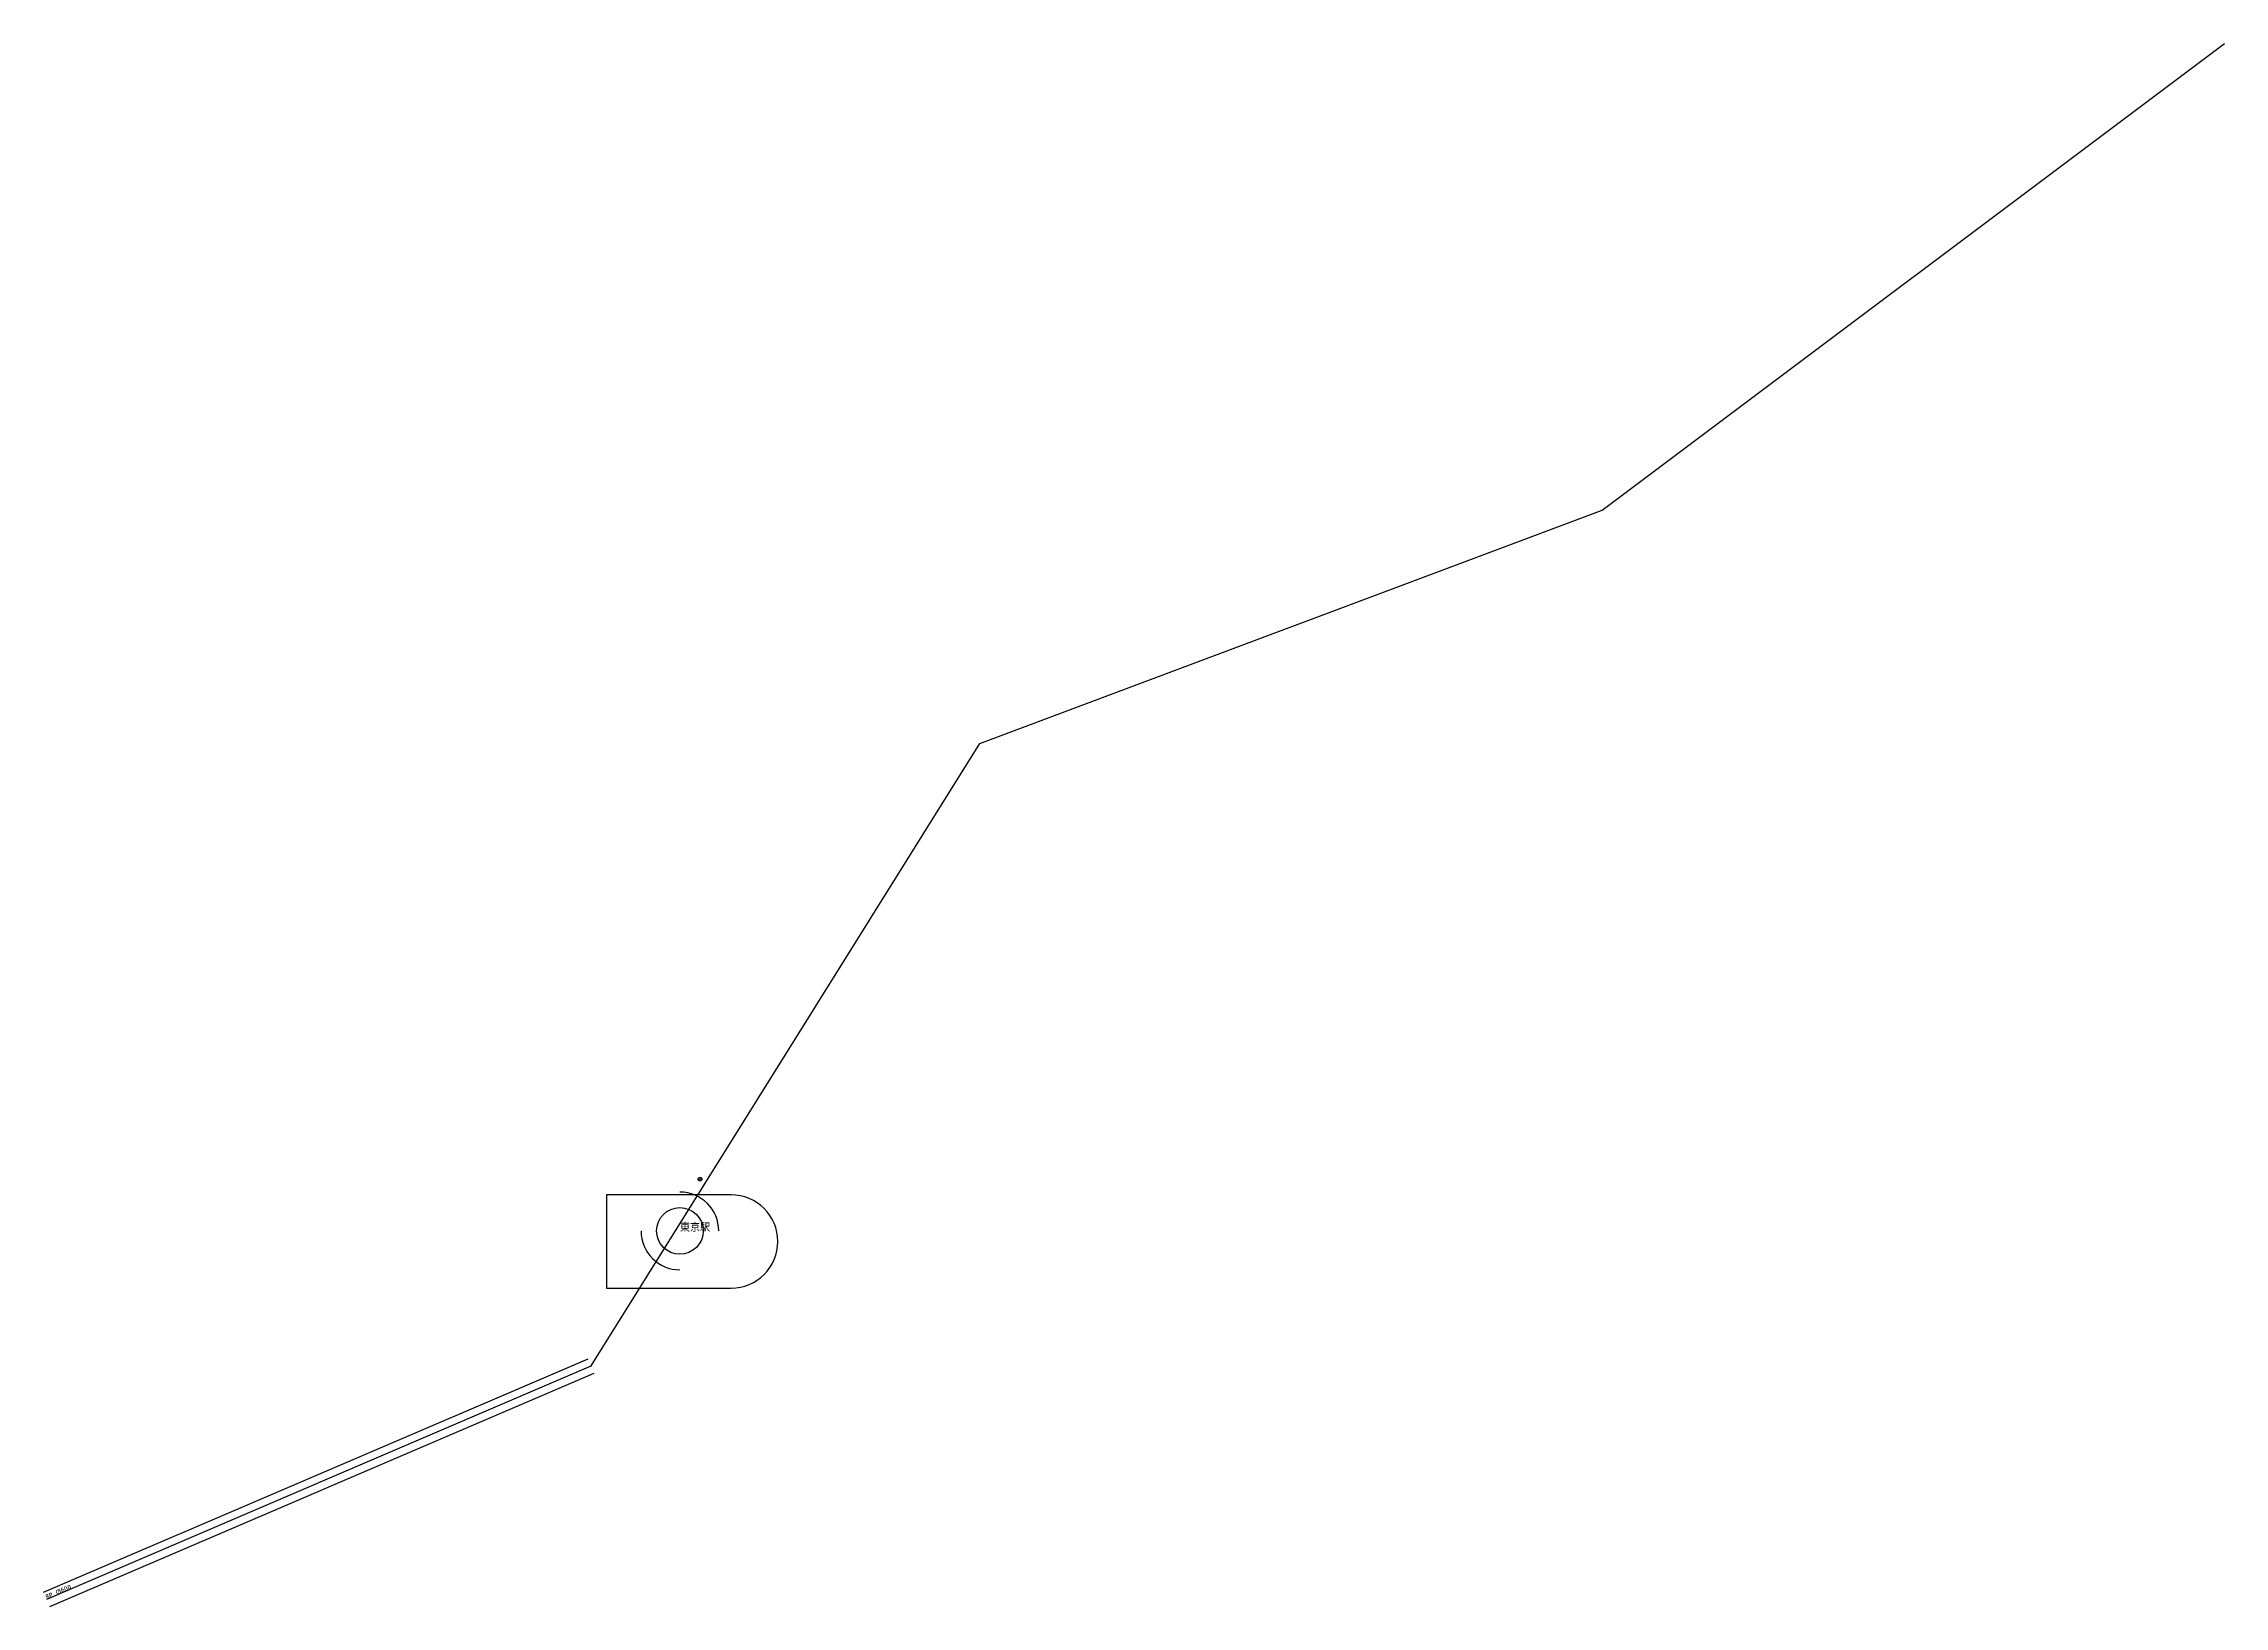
# Model space of a CAD drawing. Extents: x -6402 to -5000, y -35605 to -34600.
import ezdxf

# ---------------------------------------------------------------- set-up
doc = ezdxf.new("R2010")
doc.units = 0
doc.layers.get('0').update_dxf_attribs({"linetype": 'CONTINUOUS'})
for name, color, linetype in [('中心線', 3, 'CONTINUOUS'), ('文字', 7, 'CONTINUOUS'), ('構造物', 5, 'CONTINUOUS'), ('道路端', 1, 'CONTINUOUS')]:
    doc.layers.add(name, color=color, linetype=linetype)

# ---------------------------------------------------------------- blocks, each defined once
blk = doc.blocks.new('MH')
blk.add_line((-0.6, 0), (0.6, 0))
blk.add_circle((0, 0), 0.6)

msp = doc.modelspace()

# ---------------------------------------------------------------- linework, layer by layer
at = {"layer": '中心線'}
msp.add_lwpolyline([(-6400, -35600), (-6050, -35450), (-5800, -35050), (-5400, -34900), (-5000, -34600)], dxfattribs=at)
msp.add_point((-6050, -35450), dxfattribs=at)
at = {"layer": '構造物'}
msp.add_lwpolyline([(-6040, -35400), (-5960, -35400, 1), (-5960, -35340), (-6040, -35340)], format="xyb", close=True, dxfattribs=at)
msp.add_circle((-5992.92, -35363.238), 15, dxfattribs=at)
at = {"layer": '構造物', "color": 6}
msp.add_arc((-5992.92, -35363.238), 25, 0, 90, dxfattribs=at)
at = {"layer": '構造物'}
msp.add_arc((-5992.92, -35363.238), 25, 180, 270, dxfattribs=at)
at = {"layer": '道路端'}
for p, q in [((-6401.97, -35595.404), (-6051.97, -35445.404)), ((-6398.03, -35604.596), (-6048.03, -35454.596))]:
    msp.add_line(p, q, dxfattribs=at)

# ---------------------------------------------------------------- block references
at = {"layer": '構造物', "xscale": 2, "yscale": 2, "rotation": 30}
msp.add_blockref('MH', (-5980, -35330), dxfattribs=at)

# ---------------------------------------------------------------- texts
at = {"layer": '文字'}
msp.add_text('東京駅', height=5, dxfattribs=at).set_placement((-5992.92, -35363.238))
msp.add_text('BP %%c600', height=3, rotation=23.2, dxfattribs=at).set_placement((-6400, -35600))

doc.saveas('drawing.dxf')
